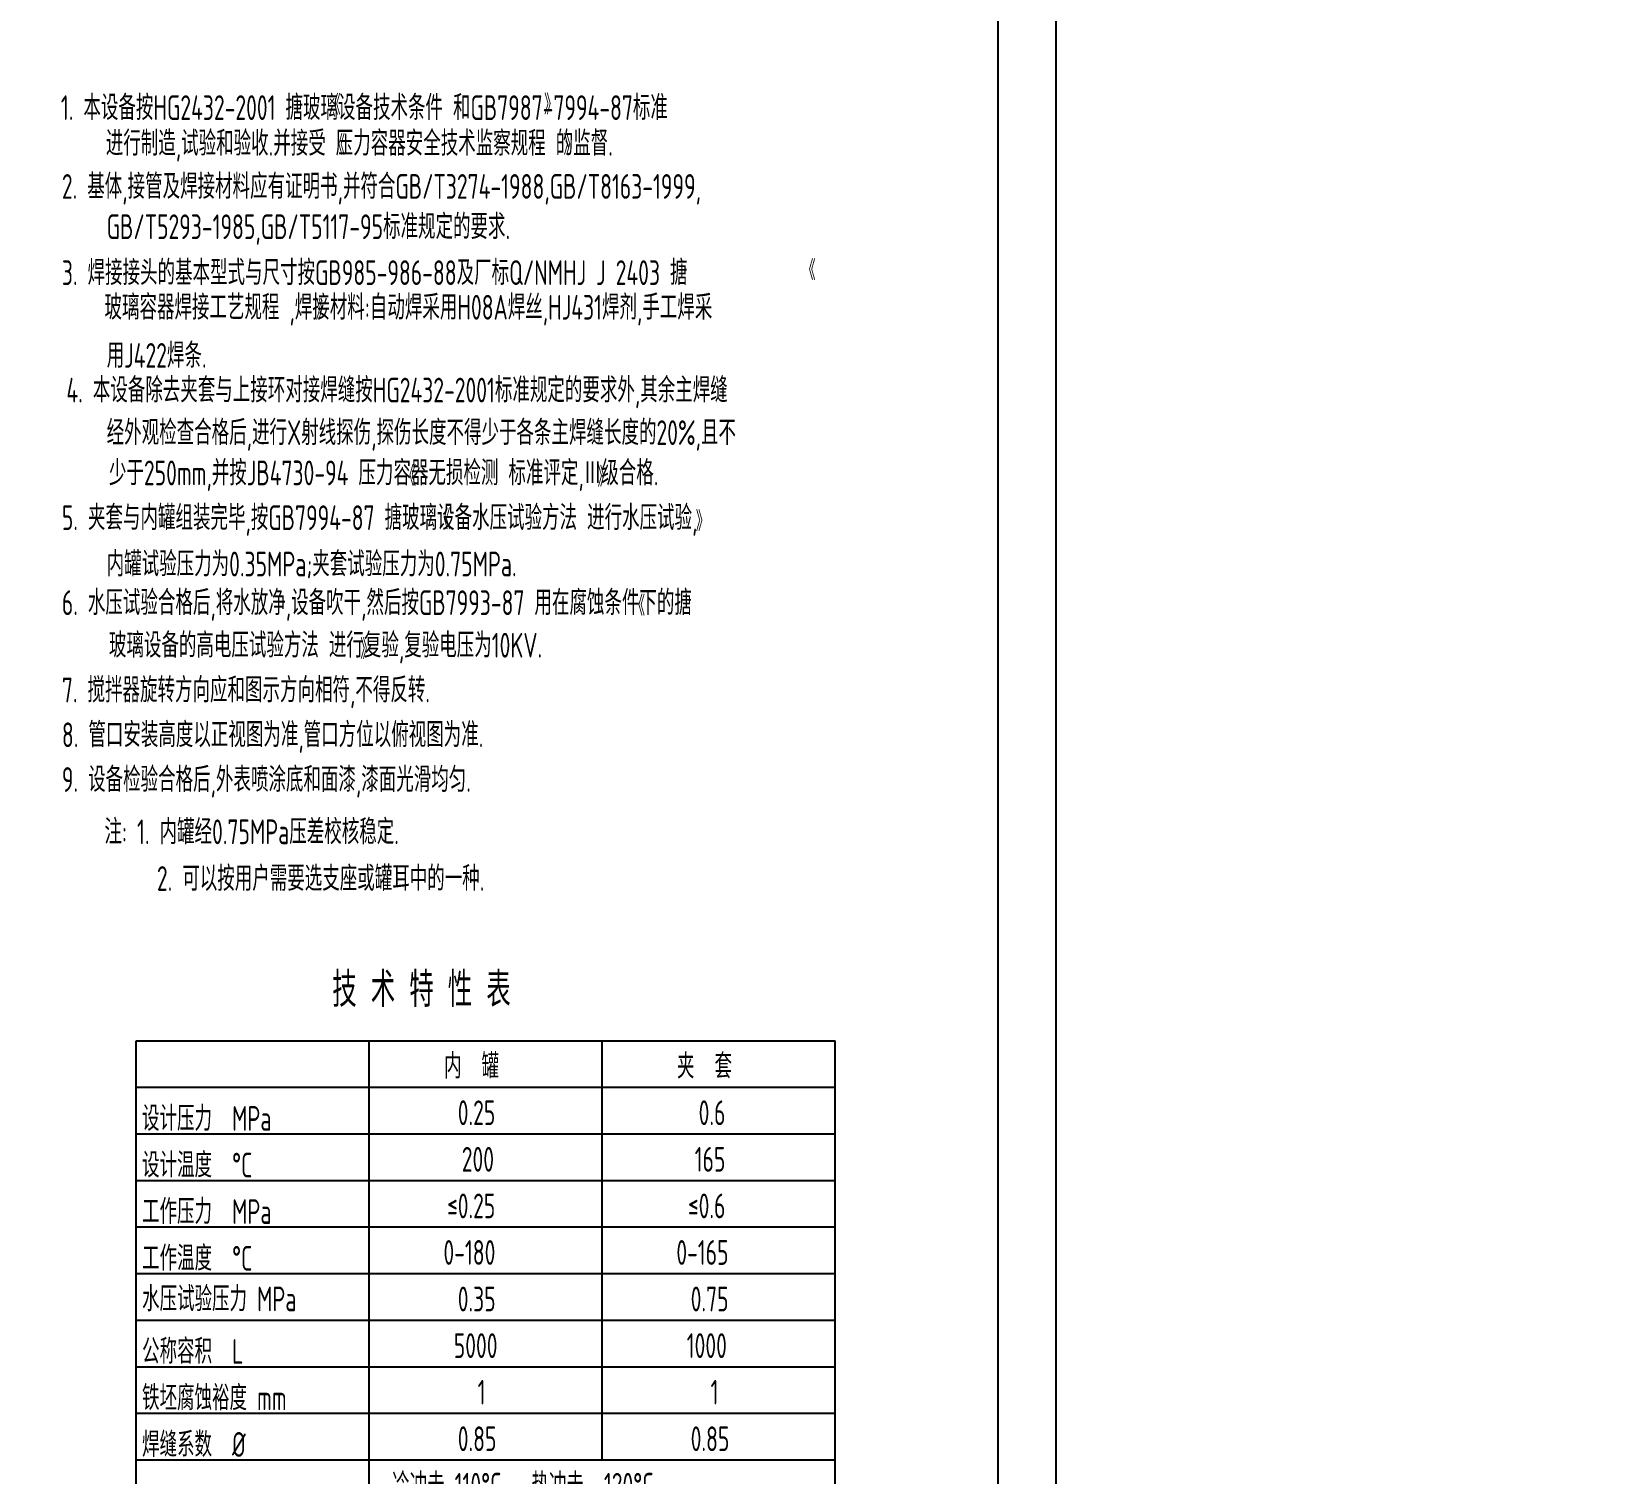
# Model space of a CAD drawing. Extents: x 231 to 66067, y -1596 to 5236.
# Drawn here: x 475 to 745.3, y -1286.8 to -1039.1 of the extents above; entities that cross this region are included whole.
import ezdxf

# ---------------------------------------------------------------- set-up
doc = ezdxf.new("R2010")
doc.units = 0
for name, color, linetype in [('1', 8, 'CONTINUOUS'), ('12', 134, 'CONTINUOUS'), ('2', 8, 'CONTINUOUS')]:
    doc.layers.add(name, color=color, linetype=linetype)
doc.styles.get("Standard").update_dxf_attribs({"font": 'isocp.shx', "width": 0.707, "bigfont": 'hztxt.shx'})

msp = doc.modelspace()

# ---------------------------------------------------------------- linework, layer by layer
at = {"layer": '1'}
for p, q in [((641, -1012.03), (641, -1586.03)), ((493.02, -1212.49), (613.02, -1212.49)), ((493.02, -1356.49), (493.02, -1212.49)), ((613.02, -1356.49), (613.02, -1212.49))]:
    msp.add_line(p, q, dxfattribs=at)
at = {"layer": '12'}
msp.add_line((651, -1596.03), (651, -1002.03), dxfattribs=at)
at = {"layer": '2'}
for p, q in [((533.02, -1356.49), (533.02, -1212.49)), ((573.02, -1284.49), (573.02, -1212.49)), ((493.02, -1220.49), (613.02, -1220.49)), ((493.02, -1228.49), (613.02, -1228.49)), ((493.02, -1236.49), (613.02, -1236.49)), ((493.02, -1244.49), (613.02, -1244.49)), ((493.02, -1252.49), (613.02, -1252.49)), ((493.02, -1260.49), (613.02, -1260.49)), ((493.02, -1268.49), (613.02, -1268.49)), ((493.02, -1276.49), (613.02, -1276.49)), ((493.02, -1284.49), (613.02, -1284.49))]:
    msp.add_line(p, q, dxfattribs=at)

# ---------------------------------------------------------------- texts
at = {"layer": '2', "width": 65536, "attachment_point": 7}
for s, insert, char_height in [('1. 本设备按HG2432-2001 搪玻璃设备技术条件 和GB7987-7994-87标准', (480.08, -1054.36), 4.25), ('《', (525.72, -1053.46), 3.4), ('》', (563.06, -1053.4), 3.4), ('进行制造,试验和验收.并接受 压力容器安全技术监察规程 的监督.', (487.79, -1061.47), 4.25), ('《', (526.48, -1060.36), 3.4), ('》', (566.41, -1060.34), 3.4), ('2. 基体,接管及焊接材料应有证明书,并符合GB/T3274-1988,GB/T8163-1999,', (480.25, -1068.87), 4.25), ('GB/T5293-1985,GB/T5117-95标准规定的要求.', (487.94, -1075.79), 4.25), ('3. 焊接接头的基本型式与尺寸按GB985-986-88及厂标Q/NMHJ J 2403 搪', (480.25, -1082.71), 4.25), ('《', (607.29, -1081.85), 3.4), ('玻璃容器焊接工艺规程 ,焊接材料:自动焊采用H08A焊丝,HJ431焊剂,手工焊采', (487.56, -1089.63), 4.25), ('》', (523.85, -1088.67), 3.4), ('用J422焊条.', (487.94, -1096.93), 4.25), ('4. 本设备除去夹套与上接环对接焊缝按HG2432-2001标准规定的要求外,其余主焊缝', (481.02, -1103.85), 4.25), ('经外观检查合格后,进行X射线探伤,探伤长度不得少于各条主焊缝长度的20%,且不', (487.94, -1111.16), 4.25), ('少于250mm,并按JB4730-94 压力容器无损检测 标准评定,Ⅲ级合格.', (488.33, -1118.08), 4.25), ('《', (538.68, -1117.19), 3.4), ('》', (572.24, -1117.33), 3.4), ('5. 夹套与内罐组装完毕,按GB7994-87 搪玻璃设备水压试验方法 进行水压试验,', (480.25, -1125.77), 4.25), ('《', (544.57, -1124.67), 3.4), ('》', (589.11, -1124.97), 3.4), ('内罐试验压力为0.35MPa;夹套试验压力为0.75MPa.', (487.94, -1133.07), 4.25), ('6. 水压试验合格后,将水放净,设备吹干,然后按GB7993-87 用在腐蚀条件下的搪', (480.25, -1140.37), 4.25), ('《', (578, -1139.48), 3.4), ('玻璃设备的高电压试验方法 进行复验,复验电压为10KV.', (488.33, -1147.68), 4.25), ('》', (531.49, -1146.93), 3.4), ('7. 搅拌器旋转方向应和图示方向相符,不得反转.', (480.25, -1155.37), 4.25), ('8. 管口安装高度以正视图为准,管口方位以俯视图为准.', (480.25, -1163.06), 4.25), ('9. 设备检验合格后,外表喷涂底和面漆,漆面光滑均匀.', (480.25, -1170.74), 4.25), ('注: 1. 内罐经0.75MPa压差校核稳定.', (487.56, -1178.75), 4.25), ('2. 可以按用户需要选支座或罐耳中的一种.', (496.57, -1186.78), 4.25), ('技 术 特 性 表', (526.68, -1206.69), 5.95), ('内  罐', (545.88, -1218.99), 4.25), ('夹  套', (585.88, -1218.99), 4.25), ('设计压力  MPa', (494.02, -1227.99), 4.25), ('0.25', (548.23, -1226.99), 4.25), ('0.6', (589.6, -1226.99), 4.25), ('设计温度  %%dC', (494.02, -1235.99), 4.25), ('200', (548.92, -1234.99), 4.25), ('165', (588.92, -1234.99), 4.25), ('工作压力  MPa', (494.02, -1243.99), 4.25), ('≤0.25', (546.39, -1242.99), 4.25), ('≤0.6', (587.76, -1242.99), 4.25), ('工作温度  %%dC', (494.02, -1251.99), 4.25), ('0-180', (545.77, -1250.99), 4.25), ('0-165', (585.77, -1250.99), 4.25), ('水压试验压力 MPa', (494.02, -1258.99), 4.25), ('0.35', (548.23, -1258.99), 4.25), ('0.75', (588.23, -1258.99), 4.25), ('公称容积  L', (494.02, -1267.99), 4.25), ('5000', (547.55, -1266.99), 4.25), ('1000', (587.55, -1266.99), 4.25), ('铁坯腐蚀裕度 mm', (494.02, -1275.99), 4.25), ('1', (551.65, -1274.99), 4.25), ('1', (591.65, -1274.99), 4.25), ('焊缝系数  %%c', (494.02, -1283.99), 4.25), ('0.85', (548.23, -1282.99), 4.25), ('0.85', (588.23, -1282.99), 4.25), ('冷冲击 110%%dC   热冲击  120%%dC', (536.96, -1290.99), 4.25)]:
    msp.add_mtext(s, dxfattribs=dict(at, insert=insert, char_height=char_height))

doc.saveas('drawing.dxf')
